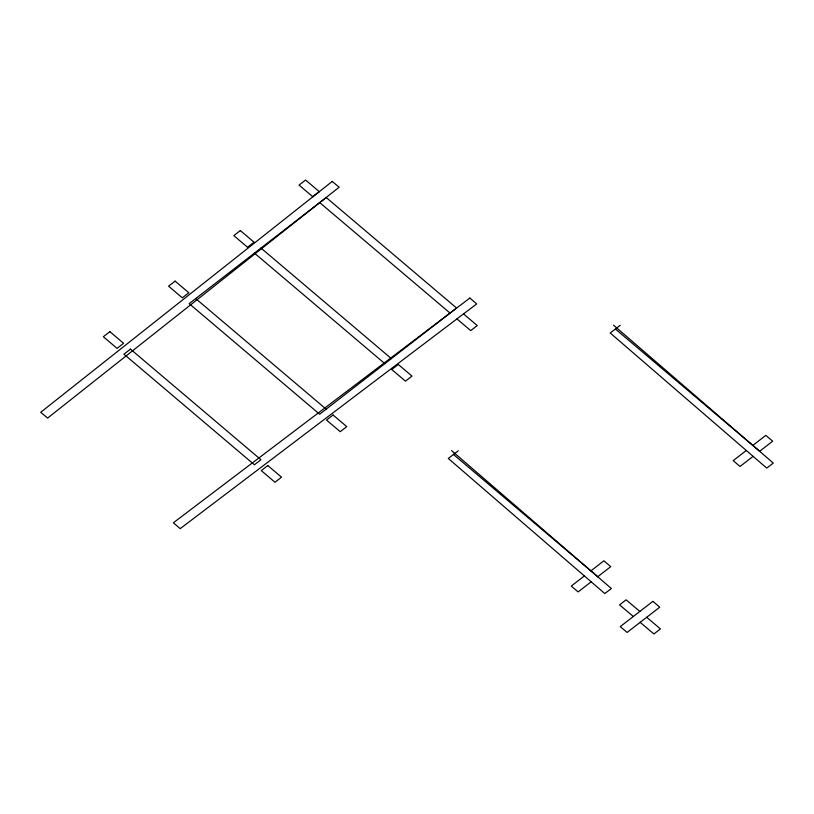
<?xml version="1.0" encoding="UTF-8"?>
<svg xmlns="http://www.w3.org/2000/svg" width="814" height="814" viewBox="0 0 814 814"><rect width="100%" height="100%" fill="white"/><g stroke="black" fill="none" stroke-linecap="round" stroke-linejoin="round"><path stroke-width="1.22" d="M312.718 196.662L319.241 191.605M458.313 450.783L453.51 454.507L597.771 576.699M620.237 325.325L615.425 329.049L759.696 451.241L772.679 441.188L765.811 435.358L752.767 445.472M584.32 575.976L571.265 586.09L578.133 591.91L591.188 581.807M590.842 570.929L603.886 560.815L610.754 566.636L597.71 576.75M746.235 450.529L733.19 460.632L740.058 466.453L753.103 456.349M616.788 327.991L610.205 332.987L766.707 468.091L773.3 463.095L613.512 325.162M454.873 453.449L448.28 458.445L604.782 593.548L611.375 588.542L451.597 450.62M319.312 191.666L305.576 180.026L299.053 185.083L312.79 196.723M463.512 313.909L477.248 325.549L470.716 330.606L456.99 318.966M319.658 202.544L450.122 313.146M260.938 248.036L391.402 358.628M254.416 253.093L384.88 363.685M639.835 611.456L626.098 599.816L619.576 604.873L633.312 616.513M646.703 617.277L660.429 628.917L653.907 633.974L640.18 622.334M195.696 298.575L326.17 409.177M332.224 181.441L40.7 412.311L47.629 418.081L339.153 187.21L332.224 181.441M109.859 331.664L103.337 336.721L117.074 348.361L123.596 343.305L109.859 331.664M175.102 281.115L168.579 286.172L182.305 297.812L188.838 292.755L175.102 281.115M240.334 230.576L233.811 235.622L247.548 247.273L254.07 242.216L240.334 230.576M130.464 349.125L123.942 354.182L254.406 464.784L260.928 459.727L130.464 349.125M326.241 197.548L189.174 303.632L319.648 414.234L456.573 308.028L326.18 197.487M267.796 465.547L261.274 470.604L275 482.244L281.532 477.187L267.796 465.547M333.038 414.998L326.506 420.055L340.242 431.695L346.764 426.638L333.038 414.998M398.27 364.458L391.748 369.505L405.484 381.145L412.006 376.099L398.27 364.458M652.879 601.353L620.258 626.617L627.126 632.437L659.747 607.173L652.879 601.353M469.892 298.046L173.392 522.781L180.189 528.652L476.699 303.917L469.892 298.046"/></g></svg>
